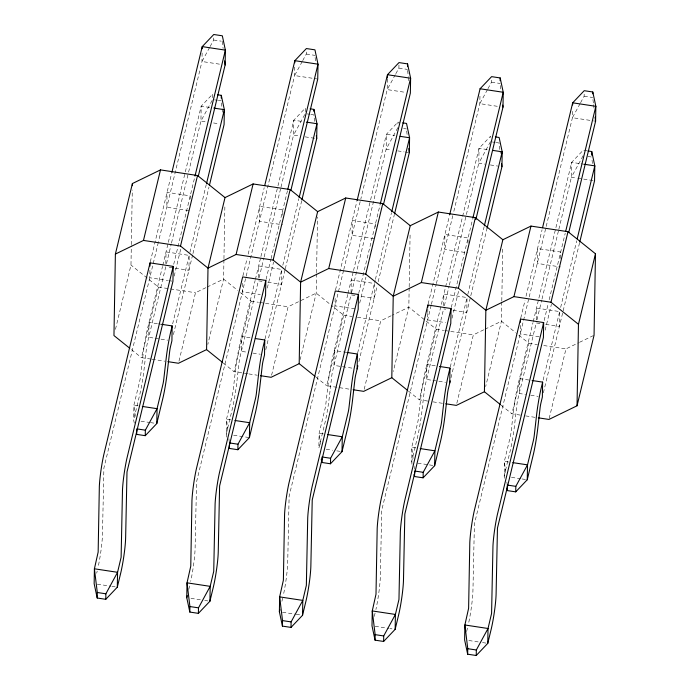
<?xml version="1.0" encoding="UTF-8"?>
<svg xmlns="http://www.w3.org/2000/svg" width="690" height="690" viewBox="0 0 690 690"><rect width="100%" height="100%" fill="white"/><g stroke="black" fill="none" stroke-linecap="round" stroke-linejoin="round"><path stroke-width="0.52" stroke-dasharray="3.45 2.59" d="M115.463 329.337L130.979 265.029L131.316 245.726M131.333 244.657L132.29 189.974M134.291 423.117L133.636 420.046L133.895 405.159L139.708 381.087A5.934 0.638 -81.4 0 0 140.682 375.3L142.804 356.799A29.489 3.174 -81.4 0 1 147.651 328.061L162.53 266.4M149.92 270.316L149.79 277.76L167.679 280.468M165.824 263.58L166.031 251.885L189.181 255.395L188.922 270.282L167.877 267.09M190.164 199.039L190.224 195.848L167.066 192.338L166.808 207.224L189.966 210.735M202.118 53.001L201.972 61.505L158.553 241.457M212.658 97.713L212.727 94.038L201.187 106.165L168.291 242.518M210.105 46.549L213.667 40.011L213.719 37.251M223.931 259.776L223.595 279.071L207.828 344.422M223.948 258.707L224.888 205.094M226.906 437.167L226.251 434.096L226.51 419.21L232.323 395.137A5.934 0.638 -81.4 0 0 233.298 389.35L235.419 370.849A29.489 3.174 -81.4 0 1 240.267 342.102L255.145 280.451M242.552 283.297L242.406 291.801L260.303 294.518M258.44 277.622L258.647 265.926L281.796 269.436L281.537 284.323L267.858 282.253M282.745 215.211L282.84 209.898L259.681 206.388L259.423 221.274L282.581 224.785M294.734 67.051L294.587 75.555L196.564 481.853L195.106 547.955A25.97 2.795 -81.4 0 1 190.682 581.394M305.273 111.763L305.342 108.088L293.802 120.207L277.984 185.783M302.72 60.599L306.282 54.053L306.343 50.387M316.546 273.827L316.21 293.121L300.193 359.507M316.563 272.748L317.538 216.996M335.15 298.408L335.021 305.851L357.127 309.206M351.038 292.733L351.262 279.976L374.42 283.487L374.153 298.373L359.421 296.139M375.403 227.131L375.455 223.948L352.305 220.429L352.038 235.316L375.196 238.826M387.383 78.971L387.202 89.597L360.836 198.893M397.923 123.976L397.957 122.139L401.761 122.717M395.844 73.709L398.898 68.103L398.967 64.429M409.161 287.868L408.825 307.171L393.309 371.479M409.179 286.798L410.119 233.186M411.921 464.232L411.74 447.301L417.554 423.229A5.934 0.638 -81.4 0 0 418.528 417.441L420.65 398.941A29.489 3.174 -81.4 0 1 425.497 370.194L479.041 148.307L490.573 136.18L490.504 139.854M427.748 313.519L427.636 319.901L445.533 322.61M427.766 312.458L427.826 309.267M443.67 305.722L443.877 294.018L467.035 297.537L466.776 312.423L452.036 310.181M467.975 243.311L468.07 237.99L444.921 234.479L444.653 249.366L467.811 252.876M479.947 96.203L479.817 103.647L453.451 212.934M487.951 88.691L491.513 82.153L491.565 79.393M501.777 301.918L501.44 321.212L485.674 386.564M501.794 300.84L502.734 247.236M504.537 478.282L504.356 461.351L510.169 437.27A5.934 0.638 -81.4 0 0 511.143 431.491L513.265 412.982A29.489 3.174 -81.4 0 1 518.112 384.244L532.991 322.592M520.407 325.439L520.251 333.943L539.201 336.815M536.294 319.763L536.492 308.068L559.65 311.578L559.392 326.465L542.547 323.912M560.573 258.414L560.685 252.04L537.536 248.529L537.277 263.416L560.427 266.927M572.545 111.314L572.433 117.697L474.409 523.986L472.952 590.097A25.97 2.795 -81.4 0 1 468.527 623.536M580.575 102.741L584.128 96.195L584.18 93.443M150.299 261.838L171.586 173.604M158.303 242.492L103.888 468.096L102.491 533.913A25.97 2.795 -81.4 0 1 98.058 567.352M162.78 265.365L168.041 243.553M150.955 359.085L141.433 357.636L158.45 287.1L130.979 265.029M165.773 266.771L147.298 343.361A5.917 0.638 -81.4 0 0 146.47 348.234L144.02 369.65A29.515 3.174 -81.4 0 1 139.915 393.956L133.636 420.046M166.523 263.649L171.292 243.872M171.543 242.828L188.37 173.087M188.62 172.052L200.928 121.052L201.187 106.165L210.666 107.597M96.678 573.209L97.187 571.113M173.708 264.313L194.744 177.114M174.199 276.086L180.953 248.081M172.664 323.852L189.181 255.395M189.94 252.273L206.258 184.618M173.406 334.59L192.691 254.67M192.941 253.627L209.018 187.007M178.977 361.18L195.494 292.724L206.155 287.549M242.915 275.879L247.175 258.25M248.176 254.101L264.21 187.654M255.395 279.416L260.656 257.603M260.906 256.559L277.734 186.826M247.805 373.773L234.048 371.686L251.065 301.151L238.576 291.12M259.138 277.69L263.908 257.913M264.166 256.878L280.735 188.18M280.985 187.137L293.543 135.093L293.802 120.207L302.229 121.483M188.793 589.346L189.802 585.163M226.251 434.096L232.53 408.006A29.515 3.174 -81.4 0 0 236.636 383.692L239.085 362.276A5.917 0.638 -81.4 0 1 239.913 357.411L258.388 280.813L263.649 281.615M266.073 279.39L270.825 259.681M271.075 258.647L287.609 190.121M267.315 288.058L273.568 262.122M265.029 338.937L281.796 269.436M282.805 265.279L298.873 198.66M265.771 349.675L285.056 269.755M285.306 268.712L301.634 201.057M271.593 375.231L288.11 306.774L316.21 293.121L330.363 304.497M335.53 289.929L356.825 201.696M343.534 270.584L289.127 496.188L287.721 562.005A25.97 2.795 -81.4 0 1 283.297 595.444M343.784 269.548L360.577 199.928M347.76 294.501L332.882 356.152A29.489 3.174 -81.4 0 0 328.035 384.891L325.913 403.391A5.934 0.638 -81.4 0 1 324.938 409.179L319.125 433.251L318.866 448.138L325.145 422.056A29.515 3.174 -81.4 0 0 329.251 397.742L331.709 376.326A5.917 0.638 -81.4 0 1 332.528 371.453L351.003 294.863L355.212 295.501M348.01 293.457L353.271 271.644M353.522 270.609L370.349 200.868M370.599 199.833L386.426 134.257L397.957 122.139M348.89 389.1L326.663 385.727L343.68 315.201L331.191 305.161M351.503 292.776L386.159 149.143L386.426 134.257L394.844 135.533M281.908 601.301L282.667 598.161M358.688 293.44L379.974 205.206M359.68 303.143L365.933 277.207M357.644 352.978L375.17 280.364M375.42 279.321L391.497 212.71M358.886 361.646L377.171 285.884M378.172 281.718L394.249 215.108M364.208 389.272L380.725 320.815L391.385 315.64M428.145 303.971L449.44 215.746M431.147 305.377L381.743 510.238L380.337 576.047A25.97 2.795 -81.4 0 1 375.912 609.494M431.397 304.342L436.149 284.634M436.399 283.59L453.201 213.978M427.748 401.062L419.279 399.777L436.296 329.242L408.825 307.171L392.351 315.166M444.369 305.782L449.147 286.005M449.397 284.97L478.782 163.185L479.041 148.307L488.511 149.739M374.273 616.394L375.282 612.211M411.481 462.188L417.769 436.097A29.515 3.174 -81.4 0 0 421.866 411.783L424.324 390.376A5.917 0.638 -81.4 0 1 425.144 385.503L443.618 308.904L445.723 309.224M451.303 307.49L472.59 219.256M452.045 318.219L458.798 290.214M450.268 367.028L467.035 297.537M467.786 294.414L484.113 226.76M451.001 377.766L470.537 296.804M470.787 295.769L487.114 228.114M456.823 403.322L473.349 334.866L484 329.682M520.769 318.021L525.021 300.392M526.022 296.243L542.055 229.787M533.241 321.549L571.656 162.348L583.188 150.23L587 150.808M520.364 415.104L511.894 413.819L528.911 343.292L516.431 333.253M536.984 319.832L541.762 300.055M542.012 299.012L558.59 230.322M558.84 229.278L571.398 177.235L571.656 162.348L580.074 163.625M466.638 631.488L467.648 627.305M504.097 476.229L510.384 450.147A29.515 3.174 -81.4 0 0 514.481 425.834L516.939 404.418A5.917 0.638 -81.4 0 1 517.759 399.553L536.234 322.954L541.495 323.748M544.168 320.496L548.17 303.902M549.171 299.753L565.205 233.306M545.16 330.191L551.422 304.264M543.134 380.035L559.65 311.578M560.651 307.421L576.728 240.801M543.375 392.852L562.902 311.897M563.152 310.854L579.479 243.199M549.197 418.407L565.964 348.907L578.556 342.792M209.596 47.489L201.972 61.505L220.912 64.377M212.115 100.481L200.928 121.052L207.242 122.009M302.211 61.531L294.587 75.555L317.736 79.065M304.738 114.531L293.543 135.093L298.805 135.895M395.336 74.641L387.202 89.597L405.09 92.313M397.863 127.641L386.159 149.143L391.428 149.937M487.45 89.622L479.817 103.647L498.758 106.519M490.478 141.692L478.782 163.185L485.096 164.142M580.066 103.673L572.433 117.697L592.434 120.724M583.093 155.742L571.398 177.235L576.659 178.037M207.121 287.075L223.595 279.071L237.748 290.447M484.975 329.216L501.44 321.212L515.594 332.589M579.522 342.318L594.056 335.262M213.667 40.011L221.283 41.167M306.282 54.053L314.856 55.355M398.898 68.103L407.471 69.405M491.513 82.153L500.086 83.447M584.128 96.195L592.701 97.497M593.486 120.888L595.591 121.207M214.53 99.843L217.385 100.274M218.342 100.421L221.197 100.852M307.145 113.885L310 114.316M310.957 114.462L313.812 114.894L314.692 122.113M403.572 128.513L406.427 128.944M492.375 141.976L495.239 142.416M496.188 142.554L499.043 142.994L500.302 153.301M587.854 156.458L591.658 157.035M581.127 163.789L584.283 164.263M213.564 122.967L218.825 123.76M305.127 136.853L315.649 138.449M397.742 150.894L404.055 151.852M405.108 152.016L408.264 152.49M490.357 164.945L497.723 166.066M577.711 178.192L593.495 180.59M168.731 280.632L171.896 281.106M158.45 287.1L195.494 292.724M251.065 301.151L258.474 302.272M259.535 302.436L288.11 306.774M343.68 315.201L352.15 316.486M357.446 317.288L380.725 320.815M436.296 329.242L443.705 330.372M444.765 330.527L473.349 334.866M528.911 343.292L537.381 344.577M543.737 345.535L565.964 348.907M157.432 323.688L149.014 322.411L148.755 337.298L154.017 338.1M158.484 323.852L161.641 324.326M250.047 337.738L241.629 336.461L241.371 351.348L246.632 352.142M346.872 352.426L334.245 350.511L333.986 365.389L352.926 368.262M435.278 365.829L426.86 364.553L426.601 379.44L431.862 380.242M528.945 380.035L519.475 378.603L519.216 393.49L525.53 394.447M155.069 338.255L167.696 340.17M252.945 353.099L260.311 354.22M432.915 380.397L445.542 382.312M530.791 395.241L538.157 396.362M152.016 359.24L164.72 361.172M248.866 373.928L257.336 375.213M433.044 401.865L442.566 403.305M525.659 415.906L535.181 417.355M138.104 405.798L133.895 405.159L135.404 417.528M230.719 419.848L226.51 419.21L227.89 430.551M323.334 433.889L319.125 433.251L320.634 445.628M415.949 447.939L411.74 447.301L413.129 458.643M508.573 461.99L504.356 461.351L505.865 473.72M141.001 421.167L149.42 422.444M150.472 422.599L156.785 423.557M233.617 435.209L249.409 437.607M326.232 449.259L332.546 450.216M336.763 450.855L342.024 451.648M417.795 463.145L428.326 464.741M429.378 464.896L434.64 465.698M511.463 477.351L520.941 478.791M521.994 478.946L527.255 479.748M97.307 584.163L110.995 586.233M112.047 586.397L115.204 586.871M190.975 598.368L200.454 599.8M204.663 600.438L207.819 600.921M282.538 612.254L295.173 614.169M296.226 614.324L300.435 614.962M375.162 626.296L388.841 628.374M389.893 628.538L391.998 628.857M468.829 640.51L478.299 641.942M482.508 642.58L486.717 643.218M501.069 405.125L511.894 413.819M408.454 391.083L419.279 399.777M315.839 377.033L326.663 385.727M223.224 362.983L234.048 371.686M131.445 349.606L141.433 357.636M592.952 99.558L593.452 103.681M593.581 104.708L594.081 108.83M592.037 160.132L592.538 164.255M500.336 85.508L500.966 90.666M506.874 481.965L507.245 485.061M407.592 70.432L408.351 76.616M408.471 77.651L408.851 80.739M406.677 131.005L407.307 136.163M414 465.854L414.509 469.976M315.106 57.417L315.727 62.574M222.232 41.305L223.112 48.524M221.447 102.913L222.577 112.194M228.899 438.797L229.399 442.92"/><path stroke-width="1.03" d="M97.204 598.014L97.299 592.503L94.409 568.793L98.153 552.078L99.343 486.269A26.013 2.803 -81.4 0 1 103.698 455.081L150.049 262.873L173.207 266.383L172.949 281.27L126.995 471.908L125.64 537.424A25.97 2.795 -81.4 0 1 120.595 573.58L117.309 587.19L105.777 599.317L97.204 598.014L94.151 583.68L94.409 568.793L117.567 572.303L117.309 587.19M105.777 599.317L105.872 593.805L117.567 572.303L121.121 557.261L122.492 489.788A26.013 2.803 -81.4 0 1 126.848 458.591L173.207 266.383M538.355 417.838L548.947 419.442L577.038 405.789L594.056 335.262L595.479 253.782L568.008 231.702L530.964 226.079L502.863 239.732L475.393 217.652L438.348 212.037L410.248 225.682L382.778 203.61L345.724 197.987L317.633 211.64L290.162 189.56L253.109 183.945L225.018 197.59L197.538 175.519L160.494 169.895L132.402 183.549L115.385 254.075L113.962 335.556L129.78 348.269M132.359 185.688L132.402 183.549M136.767 429.792L136.689 434.381L145.254 435.683L156.785 423.557L163.073 397.474A29.515 3.174 -81.4 0 0 167.17 373.161L169.628 351.745A5.917 0.638 -81.4 0 1 170.447 346.872L171.905 340.808L172.164 325.922L161.641 324.326M145.254 435.683L145.349 430.172L157.053 408.67L162.857 384.597A5.934 0.638 -81.4 0 0 163.832 378.81L165.954 360.309A29.489 3.174 -81.4 0 1 170.801 331.571L172.164 325.922M149.997 266.064L150.049 262.873M156.785 423.557L157.053 408.67L142.312 406.436M186.766 597.73L187.025 582.843L190.768 566.119L191.958 500.319A26.013 2.803 -81.4 0 1 196.314 469.131L242.664 276.914L265.822 280.433L265.564 295.32L219.61 485.958L218.256 551.465A25.97 2.795 -81.4 0 1 213.21 587.63L209.924 601.24L198.392 613.358L189.819 612.065L186.766 597.73L187.275 595.634M189.819 612.065L189.914 606.553L187.025 582.843L210.183 586.353L209.924 601.24M202.196 48.749L202.23 46.618L213.762 34.5L222.335 35.802L225.38 50.129L225.121 65.015L198.254 176.39M198.392 613.358L198.487 607.847L210.183 586.353L213.736 571.311L215.108 503.829A26.013 2.803 -81.4 0 1 219.463 472.641L265.822 280.433M222.396 362.319L206.577 349.606L208.001 268.125L225.018 197.59M221.24 98.092L221.292 95.341L217.488 94.763M229.365 444.757L229.304 448.422L237.869 449.725L249.409 437.607L255.688 411.516A29.515 3.174 -81.4 0 0 259.794 387.202L262.243 365.795A5.917 0.638 -81.4 0 1 263.062 360.922L264.52 354.858L264.779 339.972L255.309 338.54M237.869 449.725L237.972 444.213L249.668 422.72L255.472 398.648A5.934 0.638 -81.4 0 0 256.447 392.86L258.569 374.36A29.489 3.174 -81.4 0 1 263.416 345.612L264.779 339.972M249.409 437.607L249.668 422.72L234.928 420.486M279.381 611.771L279.648 596.885L283.383 580.169L284.573 514.369A26.013 2.803 -81.4 0 1 288.929 483.173L335.28 290.964L358.438 294.475L358.179 309.362L312.225 500L310.871 565.515A25.97 2.795 -81.4 0 1 305.825 601.671L302.539 615.282L291.007 627.408L282.434 626.106L279.381 611.771L279.89 609.684M282.434 626.106L282.529 620.595L279.648 596.885L302.798 600.404L302.539 615.282M294.811 62.79L294.846 60.668L306.377 48.55L314.951 49.844L317.995 64.179L317.736 79.065L290.87 190.431M291.007 627.408L291.102 621.897L302.798 600.404L306.351 585.353L307.723 517.88A26.013 2.803 -81.4 0 1 312.087 486.692L358.438 294.475M315.011 376.361L299.193 363.656L300.616 282.167L317.633 211.64M313.872 111.228L313.907 109.391L310.103 108.813M301.884 200.014L316.701 138.604L316.96 123.717L313.907 109.391M357.886 365.795L355.678 374.963A5.917 0.638 -81.4 0 0 354.858 379.836L352.409 401.252A29.515 3.174 -81.4 0 1 348.303 425.566L342.024 451.648L330.484 463.775L321.92 462.473L322.014 456.961L330.588 458.264L342.283 436.77L348.088 412.689A5.934 0.638 -81.4 0 0 349.062 406.91L351.184 388.401A29.489 3.174 -81.4 0 1 356.04 359.663L357.394 354.022L347.924 352.581M330.484 463.775L330.588 458.264M342.024 451.648L342.283 436.77L327.543 434.528M357.135 368.909L357.394 354.022M375.05 640.156L375.144 634.645L372.264 610.935L375.998 594.211L377.189 528.411A26.013 2.803 -81.4 0 1 381.544 497.223L427.895 305.014L451.053 308.525L450.794 323.412L404.84 514.05L403.495 579.566A25.97 2.795 -81.4 0 1 398.44 615.721L395.154 629.332L383.623 641.45L375.05 640.156L372.005 625.821L372.264 610.935L395.413 614.445L395.154 629.332M387.409 77.901L387.444 75.779M383.623 641.45L383.718 635.947L395.413 614.445L398.967 599.403L400.338 531.921A26.013 2.803 -81.4 0 1 404.702 500.733L451.053 308.525M407.626 390.411L391.808 377.697L393.231 296.217L410.248 225.682M407.514 66.645L407.566 63.894L398.993 62.592L387.461 74.718L357.075 200.661M394.499 214.064L409.317 152.654L409.575 137.767L406.522 123.432L402.719 122.855M450.251 380.88L448.293 389.013A5.917 0.638 -81.4 0 0 447.474 393.887L445.024 415.302A29.515 3.174 -81.4 0 1 440.919 439.608L434.64 465.698L423.108 477.816L414.535 476.523L414.63 471.011L423.203 472.314L434.898 450.811L440.703 426.739A5.934 0.638 -81.4 0 0 441.686 420.952L443.799 402.451A29.489 3.174 -81.4 0 1 448.655 373.704L450.009 368.063L439.487 366.468M423.108 477.816L423.203 472.314M427.86 307.136L427.895 305.014M434.64 465.698L434.898 450.811L420.167 448.578M449.751 382.95L450.009 368.063M467.665 654.198L467.768 648.695L464.879 624.985L468.614 608.261L469.804 542.461A26.013 2.803 -81.4 0 1 474.159 511.273L520.519 319.056L543.668 322.566L543.409 337.453L497.456 528.1L496.11 593.607A25.97 2.795 -81.4 0 1 491.056 629.763L487.77 643.382L476.238 655.5L467.665 654.198L464.62 639.872L464.879 624.985L488.028 628.495L487.77 643.382M476.238 655.5L476.333 649.989L488.028 628.495L491.582 613.445L492.962 545.971A26.013 2.803 -81.4 0 1 497.318 514.783L543.668 322.566M500.241 404.461L484.423 391.748L485.846 310.267L502.863 239.732M500.129 80.696L500.181 77.936L491.608 76.642L480.076 88.76L449.69 214.702M487.114 228.114L501.932 166.704L502.191 151.817L499.137 137.483L495.334 136.905M475.85 219.567L502.976 107.157L503.234 92.27L500.181 77.936M532.102 380.518L542.633 382.113L542.366 397L540.917 403.064A5.917 0.638 -81.4 0 0 540.089 407.928L537.639 429.344A29.515 3.174 -81.4 0 1 533.534 453.658L527.255 479.748L515.723 491.866L507.15 490.564L507.228 485.976M515.723 491.866L515.818 486.355L527.514 464.862L533.318 440.789A5.934 0.638 -81.4 0 0 534.302 435.002L536.415 416.501A29.489 3.174 -81.4 0 1 541.27 387.754L542.633 382.113M520.458 322.247L520.519 319.056M527.255 479.748L527.514 464.862L512.782 462.628M572.657 104.932L572.691 102.81L584.223 90.683L592.796 91.986L595.85 106.32L595.591 121.207L568.715 232.573M577.038 405.789L578.462 324.309L595.479 253.782M591.692 155.198L591.753 151.524L587.949 150.955M592.762 93.823L592.796 91.986M115.385 254.075L143.477 240.43L160.494 169.895M171.845 172.56L202.23 46.618L225.38 50.129L194.994 176.079M578.462 324.309L550.991 302.237L513.938 296.614L485.846 310.267L458.376 288.187L421.323 282.564L393.231 296.217L365.76 274.137L328.707 268.522L300.616 282.167L273.137 260.096L236.092 254.472L208.001 268.125L180.521 246.045L197.538 175.519M206.517 183.575L224.345 109.675L221.292 95.341M209.518 184.929L224.086 124.562L224.345 109.675L213.822 108.08M236.092 254.472L253.109 183.945M264.71 185.567L294.846 60.668L317.995 64.179L287.859 189.077M273.137 260.096L290.162 189.56M299.132 197.625L316.96 123.717L306.438 122.121M328.707 268.522L345.724 197.987M380.224 204.171L410.619 78.229L407.566 63.894M365.76 274.137L382.778 203.61M383.485 204.482L410.352 93.115L410.619 78.229L387.461 74.718M391.748 211.666L409.575 137.767L400.105 136.335M421.323 282.564L438.348 212.037M472.84 218.213L503.234 92.27L480.076 88.76M458.376 288.187L475.393 217.652M484.363 225.716L502.191 151.817L492.72 150.377M513.938 296.614L530.964 226.079M542.556 227.709L572.691 102.81L595.85 106.32L565.714 231.219M550.991 302.237L568.008 231.702M577.228 238.723L594.806 165.859L591.753 151.524M579.729 242.156L594.547 180.746L594.806 165.859L584.283 164.263M206.577 349.606L178.477 363.259L167.894 361.646M299.193 363.656L271.092 377.301L260.51 375.696M391.808 377.697L363.708 391.351L353.125 389.747M484.423 391.748L456.323 405.392L445.74 403.788M143.477 240.43L180.521 246.045M136.784 428.87L145.349 430.172M229.399 442.92L237.972 444.213M507.245 485.061L515.818 486.355M97.299 592.503L105.872 593.805M189.914 606.553L198.487 607.847M282.529 620.595L291.102 621.897M375.144 634.645L383.718 635.947M467.768 648.695L476.333 649.989M506.719 488.52L507.15 490.564M414.104 474.47L414.535 476.523M321.264 459.402L321.92 462.473M595.082 117.084L595.591 121.207M502.717 105.096L502.976 107.157M501.552 163.608L501.932 166.704M408.816 148.531L409.317 152.654M316.322 135.516L316.701 138.604M224.621 60.892L225.121 65.015"/></g></svg>
